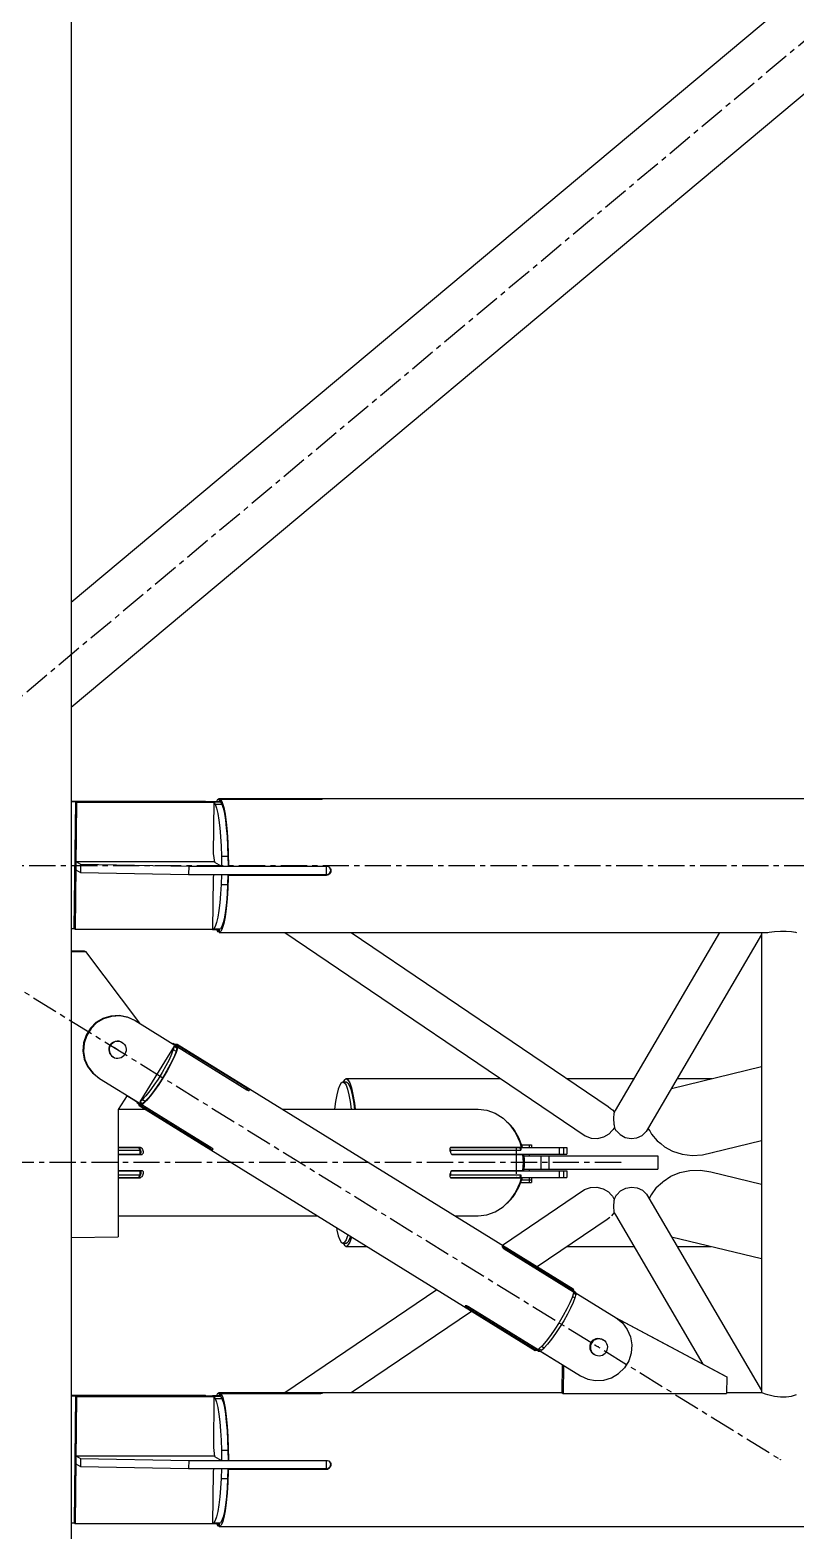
# Model space of a CAD drawing. Header units: millimetres. Extents: x 5143 to 30813, y 232 to 21408.
# Drawn here: x 23493.7 to 23725.7, y 7428.6 to 7883.3 of the extents above; entities that cross this region are included whole.
import ezdxf

# ---------------------------------------------------------------- set-up
doc = ezdxf.new("R2010")
doc.units = ezdxf.units.MM
doc.header["$LTSCALE"] = 0.25
doc.linetypes.add('CENTER', pattern=[50.8, 31.75, -6.35, 6.35, -6.35])
doc.linetypes.add('XKITLINE00', pattern=[0])

msp = doc.modelspace()

# ---------------------------------------------------------------- linework, layer by layer
at = {"color": 8, "linetype": 'CENTER'}
for p, q in [((25173.61, 9090.27), (23430, 7630.27)), ((23430, 7630.27), (24815.89, 7630.27)), ((23430, 7630.27), (23720.98, 7450.27)), ((23520.17, 7574.52), (23519.21, 7575.07)), ((23640.99, 7544.77), (23640.99, 7535.77)), ((23672.68, 7540.27), (23430, 7540.27)), ((23664.84, 7484.98), (23665.81, 7484.43))]:
    msp.add_line(p, q, dxfattribs=at)
at = {"color": 8, "linetype": 'XKITLINE00'}
for p, q in [((23506.2, 8951.04), (23506.2, 7286.23)), ((23506.2, 7709.97), (24282.83, 8360.28)), ((23506.2, 7678.19), (24301.8, 8344.39)), ((23506.2, 7649.77), (23546.82, 7649.77)), ((23506.2, 7649.61), (23547.1, 7649.61)), ((23507.48, 7649.61), (23507.06, 7611.13)), ((23507.82, 7649.42), (23507.41, 7610.94)), ((23507.48, 7649.61), (23507.82, 7649.42)), ((23507.48, 7649.61), (23551.42, 7649.61)), ((23507.82, 7649.42), (23549.42, 7649.42)), ((23546.82, 7649.77), (23547.1, 7649.61)), ((23548.96, 7649.61), (23549.08, 7649.67)), ((23549.08, 7649.67), (23551.06, 7649.67)), ((23549.08, 7649.67), (23549.08, 7649.61)), ((23549.42, 7649.48), (23549.25, 7633.92)), ((23549.42, 7649.48), (23551.4, 7649.48)), ((23549.42, 7649.48), (23549.84, 7648.79)), ((23549.84, 7648.79), (23551.82, 7648.79)), ((23549.84, 7648.79), (23550.24, 7647.63)), ((23550.53, 7650.27), (23550.23, 7649.67)), ((23550.53, 7650.27), (23551.02, 7650.57)), ((23551.02, 7650.57), (23551.05, 7650.55)), ((23551.02, 7650.57), (24815.89, 7650.57)), ((23551.05, 7650.55), (23551.04, 7649.67)), ((23551.05, 7650.55), (23580.77, 7650.55)), ((23551.06, 7649.67), (23551.06, 7649.61)), ((23551.4, 7649.48), (23551.82, 7648.79)), ((23551.43, 7650.32), (23551.42, 7649.45)), ((23551.43, 7650.32), (23581.14, 7650.32)), ((23551.43, 7650.32), (23551.51, 7650.27)), ((23551.51, 7650.27), (23551.98, 7649.35)), ((23551.82, 7648.79), (23552.22, 7647.63)), ((23551.98, 7649.35), (23552.42, 7647.86)), ((23580.77, 7650.55), (23580.76, 7650.32)), ((23580.77, 7650.55), (23581.12, 7650.55)), ((23581.12, 7650.55), (23581.46, 7650.54)), ((23581.12, 7650.55), (23581.12, 7650.32)), ((23581.14, 7650.32), (23581.48, 7650.32)), ((23581.46, 7650.54), (23581.77, 7650.52)), ((23581.48, 7650.32), (23581.78, 7650.33)), ((23581.77, 7650.52), (23582.02, 7650.5)), ((23581.78, 7650.33), (23582.03, 7650.35)), ((23582.02, 7650.5), (23582.19, 7650.47)), ((23582.03, 7650.35), (23582.2, 7650.38)), ((23582.19, 7650.47), (23582.29, 7650.44)), ((23582.2, 7650.38), (23582.29, 7650.41)), ((23582.29, 7650.44), (23582.29, 7650.41)), ((23550.24, 7647.63), (23550.61, 7646.03)), ((23550.61, 7646.03), (23550.93, 7644.02)), ((23550.93, 7644.02), (23551.21, 7641.66)), ((23552.22, 7647.63), (23552.59, 7646.03)), ((23552.42, 7647.86), (23552.83, 7645.83)), ((23552.59, 7646.03), (23552.91, 7644.02)), ((23552.83, 7645.83), (23553.17, 7643.32)), ((23552.91, 7644.02), (23553.19, 7641.66)), ((23551.21, 7641.66), (23551.44, 7639.01)), ((23553.17, 7643.32), (23553.45, 7640.42)), ((23553.19, 7641.66), (23553.42, 7639.01)), ((23553.45, 7640.42), (23553.66, 7637.22)), ((23551.44, 7639.01), (23551.6, 7636.13)), ((23551.6, 7636.13), (23551.69, 7633.11)), ((23553.42, 7639.01), (23553.58, 7636.13)), ((23553.58, 7636.13), (23553.68, 7633.11)), ((23553.66, 7637.22), (23553.79, 7633.8)), ((23507.63, 7631.42), (23507.6, 7628.93)), ((23507.63, 7631.42), (23509.01, 7630.64)), ((23507.63, 7631.42), (23549.55, 7631.42)), ((23509.01, 7630.64), (23508.98, 7628.15)), ((23509.01, 7630.64), (23541.81, 7630.01)), ((23541.81, 7630.01), (23541.78, 7627.52)), ((23541.81, 7630.01), (23551.71, 7630.01)), ((23549.25, 7633.92), (23549.57, 7631.23)), ((23549.57, 7631.23), (23551.72, 7630.01)), ((23551.69, 7633.11), (23553.68, 7633.11)), ((23551.69, 7633.11), (23551.72, 7630.01)), ((23551.72, 7630.01), (23553.7, 7630.01)), ((23553.68, 7633.11), (23553.7, 7630.01)), ((23553.7, 7630.11), (23553.83, 7630.04)), ((23553.7, 7630.01), (23583.41, 7630.01)), ((23553.79, 7633.8), (23553.83, 7630.27)), ((23553.83, 7630.27), (23553.83, 7630.04)), ((23553.83, 7630.04), (23583.54, 7630.04)), ((23583.36, 7630.04), (23583.41, 7630.01)), ((23583.41, 7630.01), (23583.38, 7627.52)), ((23583.54, 7630.04), (23583.88, 7630)), ((23583.88, 7630), (23584.2, 7629.86)), ((23507.6, 7628.93), (23508.98, 7628.15)), ((23508.98, 7628.15), (23541.78, 7627.52)), ((23541.78, 7627.52), (23551.69, 7627.52)), ((23549.17, 7626.44), (23549, 7610.88)), ((23549.35, 7627.52), (23549.17, 7626.44)), ((23551.7, 7627.52), (23551.6, 7624.49)), ((23551.69, 7627.52), (23551.7, 7627.52)), ((23551.7, 7627.52), (23553.68, 7627.52)), ((23553.68, 7627.52), (23553.58, 7624.49)), ((23553.79, 7626.75), (23553.66, 7623.33)), ((23553.67, 7627.52), (23553.68, 7627.52)), ((23553.67, 7627.44), (23583.34, 7627.44)), ((23553.67, 7627.42), (23553.79, 7627.35)), ((23553.68, 7627.52), (23583.38, 7627.52)), ((23553.79, 7627.35), (23583.5, 7627.35)), ((23553.79, 7627.35), (23553.79, 7626.75)), ((23580.88, 7627.52), (23580.88, 7627.44)), ((23583.34, 7627.44), (23583.69, 7627.49)), ((23583.34, 7627.44), (23583.5, 7627.35)), ((23583.5, 7627.35), (23583.85, 7627.4)), ((23583.69, 7627.49), (23584.01, 7627.62)), ((23583.69, 7627.49), (23583.85, 7627.4)), ((23583.85, 7627.4), (23584.18, 7627.53)), ((23584.01, 7627.62), (23584.29, 7627.84)), ((23584.11, 7629.9), (23584.32, 7629.74)), ((23584.18, 7627.53), (23584.46, 7627.75)), ((23584.2, 7629.86), (23584.48, 7629.65)), ((23584.51, 7628.12), (23584.29, 7627.84)), ((23584.32, 7629.74), (23584.53, 7629.46)), ((23584.67, 7628.02), (23584.46, 7627.75)), ((23584.48, 7629.65), (23584.69, 7629.37)), ((23584.65, 7628.44), (23584.51, 7628.12)), ((23584.53, 7629.46), (23584.65, 7629.14)), ((23584.65, 7629.14), (23584.7, 7628.79)), ((23584.7, 7628.79), (23584.65, 7628.44)), ((23584.81, 7628.35), (23584.67, 7628.02)), ((23584.69, 7629.37), (23584.82, 7629.04)), ((23584.86, 7628.7), (23584.81, 7628.35)), ((23584.82, 7629.04), (23584.86, 7628.7)), ((23551.44, 7621.61), (23551.22, 7618.95)), ((23551.6, 7624.49), (23551.44, 7621.61)), ((23551.6, 7624.49), (23553.58, 7624.49)), ((23553.42, 7621.61), (23553.2, 7618.95)), ((23553.58, 7624.49), (23553.42, 7621.61)), ((23553.66, 7623.33), (23553.45, 7620.12)), ((23550.94, 7616.58), (23550.61, 7614.57)), ((23551.22, 7618.95), (23550.94, 7616.58)), ((23552.92, 7616.58), (23552.6, 7614.57)), ((23553.17, 7617.23), (23552.83, 7614.72)), ((23553.2, 7618.95), (23552.92, 7616.58)), ((23553.45, 7620.12), (23553.17, 7617.23)), ((23549.85, 7611.78), (23549.43, 7611.08)), ((23550.25, 7612.95), (23549.85, 7611.78)), ((23550.61, 7614.57), (23550.25, 7612.95)), ((23551.83, 7611.78), (23551.41, 7611.08)), ((23552.23, 7612.95), (23551.83, 7611.78)), ((23552.42, 7612.69), (23551.98, 7611.2)), ((23552.6, 7614.57), (23552.23, 7612.95)), ((23552.83, 7614.72), (23552.42, 7612.69)), ((23506.2, 7611.13), (23507.06, 7611.13)), ((23507.06, 7611.13), (23507.41, 7610.94)), ((23507.41, 7610.94), (23549, 7610.94)), ((23549, 7610.88), (23549.43, 7611.08)), ((23549, 7610.88), (23550.98, 7610.88)), ((23549.43, 7611.08), (23551.41, 7611.08)), ((23550.23, 7610.88), (23550.53, 7610.28)), ((23550.53, 7610.28), (23550.62, 7610.23)), ((23550.62, 7610.88), (23550.62, 7610.23)), ((23550.62, 7610.23), (23550.99, 7610.23)), ((23550.98, 7610.88), (23551.41, 7611.08)), ((23551, 7610.88), (23550.99, 7610)), ((23550.99, 7610), (23551.02, 7609.97)), ((23551.02, 7609.97), (23551.51, 7610.28)), ((23551.02, 7609.97), (23717.15, 7609.97)), ((23551.98, 7611.2), (23551.51, 7610.28)), ((23570.89, 7609.97), (23661.83, 7548.3)), ((23591.02, 7609.97), (23668.83, 7557.21)), ((23702.54, 7609.97), (23670.94, 7556.01)), ((23715.28, 7609.34), (23680.33, 7549.64)), ((23715.28, 7609.97), (23715.28, 7470.61)), ((23715.37, 7609.97), (23715.41, 7609.94)), ((23715.41, 7609.94), (23715.56, 7609.95)), ((23715.56, 7609.95), (23716.37, 7609.96)), ((23715.76, 7609.97), (23715.78, 7609.95)), ((23716.37, 7609.96), (23717.13, 7609.97)), ((23717.13, 7609.97), (23717.63, 7610.08)), ((23717.63, 7610.08), (23719.22, 7610.27)), ((23719.22, 7610.27), (23720.98, 7610.37)), ((23720.98, 7610.37), (23722.74, 7610.36)), ((23722.74, 7610.36), (23724.33, 7610.25)), ((23724.33, 7610.25), (23725.59, 7610.05)), ((23725.59, 7610.05), (23725.82, 7609.97)), ((23506.2, 7604.37), (23510.16, 7604.42)), ((23506.2, 7604.13), (23510.57, 7604.18)), ((23510.16, 7604.42), (23510.57, 7604.18)), ((23510.57, 7604.18), (23526.89, 7582.47)), ((23515.92, 7584.02), (23518.28, 7584.74)), ((23516.12, 7583.9), (23518.48, 7584.63)), ((23518.28, 7584.74), (23520.73, 7584.88)), ((23518.48, 7584.63), (23520.94, 7584.77)), ((23520.73, 7584.88), (23523.15, 7584.43)), ((23520.94, 7584.77), (23523.35, 7584.31)), ((23512.03, 7581), (23510.72, 7578.89)), ((23512.24, 7580.89), (23510.93, 7578.77)), ((23512.03, 7581), (23513.79, 7582.75)), ((23512.24, 7580.89), (23514, 7582.63)), ((23513.79, 7582.75), (23515.92, 7584.02)), ((23514, 7582.63), (23516.12, 7583.9)), ((23523.15, 7584.43), (23523.35, 7584.31)), ((23523.15, 7584.43), (23525.37, 7583.4)), ((23523.35, 7584.31), (23525.58, 7583.28)), ((23525.37, 7583.4), (23525.58, 7583.28)), ((23525.58, 7583.28), (23538.43, 7575.34)), ((23509.96, 7576.53), (23509.77, 7574.06)), ((23510.72, 7578.89), (23509.96, 7576.53)), ((23510.16, 7576.41), (23509.98, 7573.94)), ((23510.93, 7578.77), (23510.16, 7576.41)), ((23517.76, 7575.41), (23517.63, 7574.92)), ((23517.99, 7575.87), (23517.76, 7575.41)), ((23518.1, 7575.81), (23517.87, 7575.35)), ((23518.29, 7576.28), (23517.99, 7575.87)), ((23517.99, 7575.87), (23518.1, 7575.81)), ((23518.4, 7576.21), (23518.1, 7575.81)), ((23518.29, 7576.28), (23518.67, 7576.61)), ((23518.4, 7576.21), (23518.78, 7576.55)), ((23518.67, 7576.61), (23519.11, 7576.87)), ((23518.78, 7576.55), (23519.22, 7576.81)), ((23519.11, 7576.87), (23519.59, 7577.04)), ((23519.22, 7576.81), (23519.7, 7576.98)), ((23519.59, 7577.04), (23520.09, 7577.11)), ((23519.7, 7576.98), (23520.2, 7577.05)), ((23520.09, 7577.11), (23520.6, 7577.08)), ((23520.2, 7577.05), (23520.71, 7577.02)), ((23520.6, 7577.08), (23521.08, 7576.95)), ((23520.71, 7577.02), (23521.19, 7576.89)), ((23521.08, 7576.95), (23521.54, 7576.73)), ((23521.19, 7576.89), (23521.65, 7576.67)), ((23521.65, 7576.67), (23522.04, 7576.36)), ((23522.04, 7576.36), (23522.38, 7575.98)), ((23522.38, 7575.98), (23522.63, 7575.55)), ((23522.63, 7575.55), (23522.79, 7575.07)), ((23537.4, 7575.52), (23526.98, 7558.65)), ((23536.89, 7576.34), (23536.86, 7576.3)), ((23536.89, 7576.34), (23537.08, 7576.38)), ((23537.08, 7576.38), (23537.24, 7576.34)), ((23537.4, 7575.52), (23537.14, 7574.47)), ((23537.24, 7576.34), (23538.08, 7575.82)), ((23537.24, 7576.34), (23537.35, 7576.23)), ((23537.35, 7576.23), (23538.19, 7575.71)), ((23537.35, 7576.23), (23537.41, 7576.05)), ((23537.41, 7576.05), (23537.37, 7575.99)), ((23537.4, 7575.52), (23538.24, 7575)), ((23537.41, 7576.05), (23538.25, 7575.53)), ((23537.91, 7576.13), (23537.82, 7575.98)), ((23537.91, 7576.13), (23538.29, 7576.16)), ((23538.08, 7575.82), (23538.19, 7575.71)), ((23538.19, 7575.71), (23538.25, 7575.53)), ((23538.44, 7575.83), (23538.21, 7575.47)), ((23538.25, 7575.53), (23538.21, 7575.47)), ((23538.29, 7576.16), (23538.44, 7575.83)), ((23538.29, 7576.16), (23658.23, 7501.97)), ((23538.44, 7575.83), (23559.43, 7562.84)), ((23509.77, 7574.06), (23510.18, 7571.62)), ((23509.98, 7573.94), (23510.38, 7571.51)), ((23510.18, 7571.62), (23511.15, 7569.36)), ((23510.38, 7571.51), (23511.36, 7569.24)), ((23517.63, 7574.92), (23517.6, 7574.41)), ((23517.6, 7574.41), (23517.66, 7573.91)), ((23517.66, 7573.91), (23517.82, 7573.43)), ((23517.74, 7574.86), (23517.71, 7574.35)), ((23517.71, 7574.35), (23517.77, 7573.85)), ((23517.87, 7575.35), (23517.74, 7574.86)), ((23517.77, 7573.85), (23517.93, 7573.37)), ((23517.82, 7573.43), (23518.07, 7572.99)), ((23517.93, 7573.37), (23518.18, 7572.93)), ((23518.07, 7572.99), (23518.4, 7572.61)), ((23518.18, 7572.93), (23518.51, 7572.55)), ((23518.4, 7572.61), (23518.8, 7572.31)), ((23518.51, 7572.55), (23518.91, 7572.24)), ((23518.8, 7572.31), (23518.91, 7572.24)), ((23518.91, 7572.24), (23519.37, 7572.02)), ((23519.37, 7572.02), (23519.85, 7571.9)), ((23519.85, 7571.9), (23520.36, 7571.87)), ((23520.36, 7571.87), (23520.86, 7571.94)), ((23520.86, 7571.94), (23521.34, 7572.1)), ((23521.34, 7572.1), (23521.77, 7572.36)), ((23521.77, 7572.36), (23522.15, 7572.7)), ((23522.46, 7573.11), (23522.15, 7572.7)), ((23522.69, 7573.56), (23522.46, 7573.11)), ((23522.82, 7574.06), (23522.69, 7573.56)), ((23522.79, 7575.07), (23522.85, 7574.56)), ((23522.85, 7574.56), (23522.82, 7574.06)), ((23535.85, 7571.4), (23534.88, 7569.52)), ((23536.69, 7570.88), (23535.72, 7569)), ((23536.62, 7573.08), (23535.85, 7571.4)), ((23537.3, 7571.99), (23536.39, 7570.12)), ((23537.14, 7574.47), (23536.62, 7573.08)), ((23537.46, 7572.56), (23536.69, 7570.88)), ((23537.14, 7574.47), (23537.98, 7573.95)), ((23537.97, 7573.6), (23537.3, 7571.99)), ((23537.98, 7573.95), (23537.46, 7572.56)), ((23538.37, 7574.87), (23537.97, 7573.6)), ((23538.24, 7575), (23537.98, 7573.95)), ((23538.43, 7575.34), (23538.23, 7575.01)), ((23538.43, 7575.3), (23538.24, 7575)), ((23538.43, 7575.3), (23538.37, 7574.87)), ((23538.43, 7575.33), (23559.33, 7562.4)), ((23538.43, 7575.3), (23559.42, 7562.31)), ((23511.15, 7569.36), (23512.64, 7567.41)), ((23511.36, 7569.24), (23512.85, 7567.29)), ((23512.64, 7567.41), (23512.85, 7567.29)), ((23512.64, 7567.41), (23514.55, 7565.87)), ((23512.85, 7567.29), (23514.76, 7565.75)), ((23533.75, 7567.54), (23532.52, 7565.55)), ((23534.59, 7567.02), (23533.36, 7565.03)), ((23534.88, 7569.52), (23533.75, 7567.54)), ((23535.28, 7568.08), (23534.04, 7565.99)), ((23535.72, 7569), (23534.59, 7567.02)), ((23536.39, 7570.12), (23535.28, 7568.08)), ((23687.97, 7562.7), (23715.28, 7569.34)), ((23514.55, 7565.87), (23514.76, 7565.75)), ((23514.76, 7565.75), (23527.61, 7557.81)), ((23530.01, 7561.93), (23528.84, 7560.48)), ((23531.25, 7563.65), (23530.01, 7561.93)), ((23531.4, 7562.03), (23530.13, 7560.37)), ((23532.09, 7563.13), (23530.85, 7561.41)), ((23532.52, 7565.55), (23531.25, 7563.65)), ((23532.72, 7563.94), (23531.4, 7562.03)), ((23533.36, 7565.03), (23532.09, 7563.13)), ((23534.04, 7565.99), (23532.72, 7563.94)), ((23559.43, 7562.84), (23559.21, 7562.48)), ((23559.33, 7562.4), (23559.32, 7562.38)), ((23559.66, 7562.7), (23559.42, 7562.32)), ((23559.42, 7562.31), (23559.64, 7562.19)), ((23559.43, 7562.84), (23559.66, 7562.7)), ((23559.64, 7562.19), (23559.85, 7562.12)), ((23559.66, 7562.7), (23559.86, 7562.56)), ((23559.85, 7562.12), (23560.01, 7562.09)), ((23559.86, 7562.56), (23560.04, 7562.43)), ((23560.01, 7562.09), (23560.13, 7562.12)), ((23560.04, 7562.43), (23560.13, 7562.35)), ((23560.13, 7562.35), (23560.15, 7562.31)), ((23560.17, 7562.19), (23560.13, 7562.12)), ((23560.15, 7562.31), (23560.17, 7562.19)), ((23587.09, 7562.47), (23586.67, 7560.8)), ((23587.54, 7563.69), (23587.09, 7562.47)), ((23588.01, 7564.43), (23587.54, 7563.69)), ((23588.01, 7564.43), (23588.49, 7564.67)), ((23588.49, 7564.67), (23588.97, 7564.43)), ((23588.49, 7564.67), (23589.48, 7564.67)), ((23588.93, 7565.36), (23588.54, 7564.67)), ((23588.93, 7565.36), (23589.48, 7565.67)), ((23588.97, 7564.43), (23589.44, 7563.69)), ((23589.44, 7563.69), (23589.89, 7562.47)), ((23589.48, 7565.67), (23590.03, 7565.36)), ((23589.48, 7565.67), (23636.21, 7565.67)), ((23589.48, 7564.67), (23589.96, 7564.43)), ((23589.89, 7562.47), (23590.31, 7560.8)), ((23589.96, 7564.43), (23590.43, 7563.69)), ((23590.03, 7565.36), (23590.56, 7564.43)), ((23590.43, 7563.69), (23590.88, 7562.47)), ((23590.56, 7564.43), (23591.07, 7562.91)), ((23590.88, 7562.47), (23591.3, 7560.8)), ((23591.07, 7562.91), (23591.54, 7560.82)), ((23656.27, 7565.67), (23676.68, 7565.67)), ((23689.72, 7565.67), (23700.2, 7565.67)), ((23523.12, 7560.58), (23520.48, 7556.29)), ((23523.1, 7560.54), (23526.02, 7558.74)), ((23523.11, 7560.55), (23526.01, 7558.76)), ((23526.04, 7558.77), (23525.99, 7558.68)), ((23525.99, 7558.68), (23526.05, 7558.5)), ((23526.05, 7558.5), (23526.16, 7558.39)), ((23526.16, 7558.39), (23527, 7557.87)), ((23526.16, 7558.39), (23526.31, 7558.35)), ((23526.31, 7558.35), (23526.51, 7558.39)), ((23526.31, 7558.35), (23527.15, 7557.83)), ((23526.55, 7558.46), (23526.51, 7558.39)), ((23526.51, 7558.39), (23527.35, 7557.87)), ((23526.74, 7558.03), (23526.64, 7557.86)), ((23526.64, 7557.86), (23526.79, 7557.53)), ((23526.79, 7557.53), (23527.16, 7557.56)), ((23526.79, 7557.53), (23646.72, 7483.33)), ((23526.98, 7558.65), (23527.82, 7559.36)), ((23526.98, 7558.65), (23527.82, 7558.13)), ((23527, 7557.87), (23527.15, 7557.83)), ((23527.15, 7557.83), (23527.35, 7557.87)), ((23527.39, 7557.94), (23527.16, 7557.56)), ((23527.16, 7557.56), (23548.15, 7544.57)), ((23527.39, 7557.94), (23527.35, 7557.87)), ((23527.51, 7557.86), (23548.51, 7544.88)), ((23527.81, 7558.13), (23527.61, 7557.81)), ((23527.82, 7558.13), (23527.64, 7557.83)), ((23527.64, 7557.83), (23528.01, 7558.08)), ((23527.64, 7557.83), (23548.63, 7544.84)), ((23528.84, 7560.48), (23527.82, 7559.36)), ((23527.82, 7559.36), (23528.66, 7558.84)), ((23527.82, 7558.13), (23528.66, 7558.84)), ((23528.01, 7558.08), (23528.98, 7559.03)), ((23529.68, 7559.96), (23528.66, 7558.84)), ((23530.13, 7560.37), (23528.98, 7559.03)), ((23530.85, 7561.41), (23529.68, 7559.96)), ((23586.28, 7558.72), (23585.97, 7556.42)), ((23586.67, 7560.8), (23586.28, 7558.72)), ((23590.31, 7560.8), (23590.69, 7558.72)), ((23590.69, 7558.72), (23591.01, 7556.42)), ((23591.3, 7560.8), (23591.68, 7558.72)), ((23591.54, 7560.82), (23591.96, 7558.24)), ((23591.68, 7558.72), (23592, 7556.42)), ((23591.96, 7558.24), (23592.17, 7556.42)), ((23668.68, 7557.26), (23668.83, 7557.21)), ((23668.83, 7557.21), (23669.58, 7556.67)), ((23520.48, 7556.29), (23520.48, 7517.72)), ((23520.56, 7556.42), (23528.57, 7556.42)), ((23570.2, 7556.42), (23629.41, 7556.42)), ((23629.41, 7556.42), (23632.08, 7556.11)), ((23632.08, 7556.11), (23634.65, 7555.2)), ((23634.65, 7555.2), (23637.01, 7553.7)), ((23637.01, 7553.7), (23639.09, 7551.69)), ((23638.02, 7552.73), (23638.53, 7552.33)), ((23669.58, 7556.67), (23670.17, 7556.25)), ((23670.17, 7556.25), (23670.7, 7555.47)), ((23670.52, 7555.04), (23670.43, 7553.78)), ((23670.43, 7553.78), (23670.46, 7553.58)), ((23670.46, 7553.58), (23670.57, 7551.84)), ((23670.74, 7555.64), (23670.51, 7555.14)), ((23670.51, 7555.14), (23670.52, 7555.04)), ((23670.94, 7556.01), (23670.74, 7555.64)), ((23670.74, 7555.64), (23670.77, 7555.59)), ((23670.94, 7556.01), (23671.1, 7556.16)), ((23638.53, 7552.33), (23639.01, 7551.77)), ((23639.09, 7551.69), (23640.79, 7549.25)), ((23639.15, 7551.6), (23640.36, 7550.19)), ((23640.36, 7550.19), (23641.8, 7547.67)), ((23640.79, 7549.25), (23642.05, 7546.46)), ((23661.83, 7548.3), (23663.65, 7547.68)), ((23667.49, 7548.01), (23669.13, 7548.93)), ((23669.97, 7549.83), (23669.13, 7548.93)), ((23669.97, 7549.83), (23670.38, 7550.24)), ((23670.73, 7550.9), (23670.38, 7550.24)), ((23670.57, 7551.84), (23670.64, 7551.54)), ((23670.64, 7551.54), (23670.75, 7550.72)), ((23670.75, 7550.72), (23671.18, 7549.96)), ((23671.18, 7549.96), (23671.32, 7549.83)), ((23671.32, 7549.83), (23672.44, 7548.72)), ((23672.44, 7548.72), (23674.02, 7547.89)), ((23677.51, 7547.76), (23679.09, 7548.48)), ((23679.09, 7548.48), (23680.33, 7549.64)), ((23680.88, 7550.58), (23681.4, 7549.83)), ((23681.4, 7549.83), (23681.92, 7548.84)), ((23681.92, 7548.84), (23683.69, 7546.8)), ((23520.48, 7544.87), (23527.11, 7544.87)), ((23520.48, 7544.77), (23526.64, 7544.77)), ((23520.48, 7543.97), (23527.03, 7543.97)), ((23526.37, 7544.87), (23526.55, 7544.83)), ((23526.55, 7544.83), (23527.29, 7544.83)), ((23526.55, 7544.83), (23526.63, 7544.77)), ((23526.64, 7544.77), (23526.73, 7544.7)), ((23526.64, 7544.77), (23527.03, 7543.97)), ((23526.73, 7544.7), (23526.91, 7544.5)), ((23526.91, 7544.5), (23527.07, 7544.23)), ((23527.03, 7543.97), (23527.03, 7542.77)), ((23527.07, 7544.23), (23527.19, 7543.93)), ((23527.11, 7544.87), (23527.29, 7544.83)), ((23527.19, 7543.93), (23527.27, 7543.62)), ((23527.27, 7543.62), (23527.3, 7543.32)), ((23527.29, 7544.83), (23527.47, 7544.7)), ((23527.47, 7544.7), (23527.65, 7544.5)), ((23527.65, 7544.5), (23527.81, 7544.23)), ((23527.81, 7544.23), (23527.93, 7543.93)), ((23527.93, 7543.93), (23528.01, 7543.62)), ((23528.01, 7543.62), (23528.03, 7543.43)), ((23548.38, 7544.95), (23548.15, 7544.57)), ((23548.15, 7544.57), (23548.38, 7544.44)), ((23548.63, 7544.84), (23548.38, 7544.44)), ((23548.38, 7544.44), (23548.6, 7544.32)), ((23548.51, 7544.88), (23548.53, 7544.9)), ((23548.6, 7544.32), (23548.8, 7544.22)), ((23548.63, 7544.84), (23548.84, 7544.69)), ((23548.8, 7544.22), (23548.92, 7544.18)), ((23548.84, 7544.69), (23549, 7544.54)), ((23548.92, 7544.18), (23548.95, 7544.17)), ((23548.95, 7544.17), (23549.07, 7544.21)), ((23549, 7544.54), (23549.1, 7544.41)), ((23549.12, 7544.29), (23549.07, 7544.21)), ((23549.1, 7544.41), (23549.12, 7544.29)), ((23620.87, 7544.5), (23620.85, 7544.23)), ((23620.85, 7544.23), (23620.88, 7543.93)), ((23620.95, 7544.7), (23620.87, 7544.5)), ((23620.88, 7544.5), (23621.13, 7543.97)), ((23620.88, 7543.93), (23620.96, 7543.62)), ((23621.06, 7544.83), (23620.95, 7544.7)), ((23620.96, 7543.62), (23621.04, 7543.43)), ((23621.01, 7544.77), (23656.28, 7544.77)), ((23621.06, 7544.83), (23621.22, 7544.87)), ((23621.13, 7543.97), (23642.38, 7543.97)), ((23621.13, 7543.97), (23621.13, 7543.16)), ((23621.22, 7544.87), (23642.46, 7544.87)), ((23636.4, 7544.87), (23636.4, 7544.77)), ((23638.55, 7544.87), (23638.55, 7544.77)), ((23641.5, 7547.67), (23641.8, 7547.67)), ((23641.8, 7547.67), (23642.79, 7544.87)), ((23641.98, 7544.77), (23642.38, 7543.97)), ((23642.05, 7546.46), (23642.46, 7544.87)), ((23642.38, 7544.77), (23642.38, 7543.97)), ((23642.46, 7544.87), (23642.79, 7544.87)), ((23642.54, 7545.57), (23645.58, 7545.57)), ((23644.89, 7545.57), (23644.89, 7544.77)), ((23645.58, 7545.57), (23645.58, 7544.77)), ((23653.95, 7544.77), (23653.95, 7542.77)), ((23655.29, 7544.77), (23655.29, 7542.77)), ((23656.28, 7544.77), (23656.28, 7542.77)), ((23663.65, 7547.68), (23665.6, 7547.58)), ((23665.6, 7547.58), (23667.49, 7548.01)), ((23674.02, 7547.89), (23675.77, 7547.56)), ((23675.77, 7547.56), (23677.51, 7547.76)), ((23683.69, 7546.8), (23684.73, 7546.02)), ((23684.73, 7546.02), (23685.84, 7545.05)), ((23685.84, 7545.05), (23688.35, 7543.67)), ((23688.35, 7543.67), (23691.2, 7542.78)), ((23700.37, 7543.3), (23715.28, 7546.93)), ((23520.48, 7542.77), (23527.03, 7542.77)), ((23520.48, 7542.67), (23527.55, 7542.67)), ((23526.84, 7542.67), (23527, 7542.72)), ((23527, 7542.72), (23527.14, 7542.85)), ((23527, 7542.72), (23527.71, 7542.72)), ((23527.25, 7543.05), (23527.14, 7542.85)), ((23527.3, 7543.26), (23527.25, 7543.05)), ((23527.3, 7543.32), (23527.3, 7543.26)), ((23527.55, 7542.67), (23527.71, 7542.72)), ((23527.71, 7542.72), (23527.85, 7542.85)), ((23527.96, 7543.05), (23527.85, 7542.85)), ((23528.03, 7543.32), (23527.96, 7543.05)), ((23528.03, 7543.43), (23528.03, 7543.32)), ((23621.04, 7543.43), (23621.07, 7543.32)), ((23621.07, 7543.32), (23621.18, 7543.05)), ((23621.18, 7543.05), (23621.32, 7542.85)), ((23621.32, 7542.85), (23621.48, 7542.72)), ((23621.42, 7542.77), (23656.28, 7542.77)), ((23621.48, 7542.72), (23621.65, 7542.67)), ((23621.65, 7542.67), (23642.9, 7542.67)), ((23637.04, 7542.77), (23637.04, 7542.67)), ((23642.9, 7542.67), (23643.1, 7540.27)), ((23642.9, 7542.67), (23643.23, 7542.67)), ((23643.1, 7540.27), (23642.9, 7537.87)), ((23643, 7541.48), (23643.34, 7541.48)), ((23643, 7539.07), (23643.34, 7539.07)), ((23643.34, 7539.07), (23643.22, 7537.87)), ((23643.23, 7542.67), (23643.34, 7541.48)), ((23643.27, 7542.27), (23645.75, 7542.27)), ((23643.34, 7541.48), (23643.38, 7540.27)), ((23643.38, 7540.27), (23643.34, 7539.07)), ((23644.93, 7542.77), (23644.93, 7542.27)), ((23645.75, 7542.27), (23683.84, 7542.27)), ((23648.47, 7542.27), (23648.47, 7538.27)), ((23650.9, 7542.27), (23650.9, 7538.27)), ((23683.84, 7542.27), (23683.84, 7538.27)), ((23691.2, 7542.78), (23694.26, 7542.41)), ((23694.26, 7542.41), (23697.37, 7542.59)), ((23697.37, 7542.59), (23700.37, 7543.3)), ((23700.37, 7543.3), (23700.46, 7543.34)), ((23520.48, 7537.87), (23527.55, 7537.87)), ((23520.48, 7537.77), (23527.03, 7537.77)), ((23520.48, 7536.58), (23527.03, 7536.58)), ((23520.48, 7535.77), (23526.64, 7535.77)), ((23520.48, 7535.67), (23527.11, 7535.67)), ((23526.37, 7535.67), (23526.55, 7535.72)), ((23526.55, 7535.72), (23526.63, 7535.77)), ((23526.55, 7535.72), (23527.29, 7535.72)), ((23527.03, 7536.58), (23526.64, 7535.77)), ((23526.64, 7535.78), (23526.73, 7535.85)), ((23526.91, 7536.05), (23526.73, 7535.85)), ((23526.84, 7537.87), (23527, 7537.83)), ((23527.07, 7536.32), (23526.91, 7536.05)), ((23527, 7537.83), (23527.71, 7537.83)), ((23527, 7537.83), (23527.14, 7537.7)), ((23527.03, 7537.77), (23527.03, 7536.58)), ((23527.19, 7536.62), (23527.07, 7536.32)), ((23527.11, 7535.67), (23527.29, 7535.72)), ((23527.14, 7537.7), (23527.25, 7537.5)), ((23527.27, 7536.93), (23527.19, 7536.62)), ((23527.25, 7537.5), (23527.3, 7537.29)), ((23527.3, 7537.23), (23527.27, 7536.93)), ((23527.29, 7535.72), (23527.47, 7535.85)), ((23527.3, 7537.29), (23527.3, 7537.23)), ((23527.65, 7536.05), (23527.47, 7535.85)), ((23527.55, 7537.87), (23527.71, 7537.83)), ((23527.81, 7536.32), (23527.65, 7536.05)), ((23527.71, 7537.83), (23527.85, 7537.7)), ((23527.93, 7536.62), (23527.81, 7536.32)), ((23527.85, 7537.7), (23527.96, 7537.5)), ((23528.01, 7536.93), (23527.93, 7536.62)), ((23527.96, 7537.5), (23528.03, 7537.23)), ((23528.03, 7537.12), (23528.01, 7536.93)), ((23528.03, 7537.23), (23528.03, 7537.12)), ((23620.88, 7536.62), (23620.85, 7536.32)), ((23620.85, 7536.32), (23620.87, 7536.05)), ((23620.87, 7536.05), (23620.95, 7535.85)), ((23620.96, 7536.93), (23620.88, 7536.62)), ((23621.13, 7536.58), (23620.88, 7536.05)), ((23620.95, 7535.85), (23621.06, 7535.72)), ((23621.04, 7537.12), (23620.96, 7536.93)), ((23621.01, 7535.77), (23641.98, 7535.77)), ((23621.07, 7537.23), (23621.04, 7537.12)), ((23621.06, 7535.72), (23621.22, 7535.67)), ((23621.18, 7537.5), (23621.07, 7537.23)), ((23621.13, 7537.39), (23621.13, 7536.58)), ((23621.13, 7536.58), (23642.38, 7536.58)), ((23621.32, 7537.7), (23621.18, 7537.5)), ((23621.22, 7535.67), (23642.46, 7535.67)), ((23621.32, 7537.7), (23621.48, 7537.83)), ((23621.42, 7537.77), (23656.28, 7537.77)), ((23621.48, 7537.83), (23621.65, 7537.87)), ((23621.65, 7537.87), (23642.9, 7537.87)), ((23636.4, 7535.77), (23636.4, 7535.67)), ((23637.04, 7537.87), (23637.04, 7537.77)), ((23638.55, 7535.77), (23638.55, 7535.67)), ((23642.79, 7535.67), (23641.8, 7532.88)), ((23642.38, 7536.58), (23641.98, 7535.77)), ((23641.98, 7535.77), (23655.29, 7535.77)), ((23642.46, 7535.67), (23642.05, 7534.09)), ((23642.38, 7536.58), (23642.38, 7535.77)), ((23642.46, 7535.67), (23642.79, 7535.67)), ((23642.54, 7534.97), (23645.58, 7534.97)), ((23642.54, 7534.97), (23645.58, 7534.97)), ((23642.9, 7537.87), (23643.22, 7537.87)), ((23643.26, 7538.27), (23683.84, 7538.27)), ((23644.89, 7535.77), (23644.89, 7534.97)), ((23644.89, 7534.97), (23644.89, 7534.17)), ((23644.93, 7538.27), (23644.93, 7537.77)), ((23645.58, 7535.77), (23645.58, 7534.97)), ((23645.58, 7534.97), (23645.58, 7534.17)), ((23653.95, 7537.77), (23653.95, 7535.77)), ((23655.29, 7537.77), (23655.29, 7535.77)), ((23655.29, 7535.77), (23656.28, 7535.77)), ((23656.28, 7537.77), (23656.28, 7535.77)), ((23685.46, 7534.54), (23685.25, 7534.31)), ((23685.46, 7534.54), (23687.81, 7536.11)), ((23687.81, 7536.11), (23690.57, 7537.22)), ((23690.57, 7537.22), (23693.61, 7537.83)), ((23693.61, 7537.83), (23696.77, 7537.9)), ((23696.77, 7537.9), (23699.9, 7537.42)), ((23699.9, 7537.42), (23715.28, 7533.68)), ((23636.78, 7515.24), (23661.63, 7532.09)), ((23640.79, 7531.3), (23639.09, 7528.85)), ((23640.36, 7530.36), (23639.15, 7528.94)), ((23641.8, 7532.88), (23640.36, 7530.36)), ((23642.05, 7534.09), (23640.79, 7531.3)), ((23641.5, 7532.88), (23641.8, 7532.88)), ((23642.26, 7534.17), (23645.58, 7534.17)), ((23661.63, 7532.09), (23663.47, 7532.68)), ((23663.47, 7532.68), (23665.43, 7532.76)), ((23665.43, 7532.76), (23667.32, 7532.3)), ((23667.32, 7532.3), (23668.95, 7531.36)), ((23668.95, 7531.36), (23669.73, 7530.51)), ((23669.73, 7530.51), (23670.19, 7530.05)), ((23670.19, 7530.05), (23670.66, 7529.1)), ((23671.3, 7530.4), (23670.7, 7529.35)), ((23671.3, 7530.4), (23671.42, 7530.51)), ((23671.42, 7530.51), (23672.57, 7531.64)), ((23672.57, 7531.64), (23674.15, 7532.46)), ((23674.15, 7532.46), (23675.9, 7532.79)), ((23675.9, 7532.79), (23677.64, 7532.58)), ((23677.64, 7532.58), (23679.21, 7531.86)), ((23679.21, 7531.86), (23680.45, 7530.7)), ((23680.45, 7530.7), (23715.28, 7471.21)), ((23681.85, 7530.52), (23681.21, 7529.4)), ((23683.38, 7532.66), (23681.85, 7530.52)), ((23683.38, 7532.66), (23685.25, 7534.31)), ((23634.65, 7525.35), (23637.01, 7526.85)), ((23637.01, 7526.85), (23639.09, 7528.85)), ((23638.02, 7527.82), (23638.53, 7528.22)), ((23639.01, 7528.78), (23638.53, 7528.22)), ((23670.47, 7526.95), (23670.43, 7526.76)), ((23670.43, 7526.76), (23670.52, 7525.5)), ((23670.58, 7528.7), (23670.47, 7526.95)), ((23670.52, 7525.5), (23670.52, 7525.4)), ((23670.52, 7525.4), (23670.67, 7525.06)), ((23670.65, 7528.99), (23670.58, 7528.7)), ((23670.7, 7529.35), (23670.65, 7528.99)), ((23520.48, 7524.12), (23580.78, 7524.12)), ((23622.41, 7524.12), (23629.41, 7524.12)), ((23629.41, 7524.12), (23632.08, 7524.44)), ((23632.08, 7524.44), (23634.65, 7525.35)), ((23647.28, 7508.74), (23668.51, 7523.14)), ((23668.51, 7523.14), (23669.33, 7523.71)), ((23670.63, 7525.14), (23669.88, 7524.08)), ((23670.67, 7525.06), (23671.03, 7524.38)), ((23671.03, 7524.38), (23697.49, 7479.19)), ((23506.2, 7517.57), (23520.48, 7517.72)), ((23586.52, 7520.58), (23586.67, 7519.75)), ((23586.67, 7519.75), (23587.09, 7518.08)), ((23587.09, 7518.08), (23587.54, 7516.86)), ((23587.54, 7516.86), (23588.01, 7516.12)), ((23589.44, 7516.86), (23588.97, 7516.12)), ((23589.89, 7518.08), (23589.44, 7516.86)), ((23589.98, 7518.44), (23589.89, 7518.08)), ((23590.43, 7516.86), (23589.96, 7516.12)), ((23590.82, 7517.92), (23590.43, 7516.86)), ((23591.07, 7517.64), (23590.56, 7516.12)), ((23591.09, 7517.75), (23591.07, 7517.64)), ((23688.02, 7517.78), (23715.28, 7511.15)), ((23588.01, 7516.12), (23588.49, 7515.87)), ((23588.49, 7515.87), (23588.97, 7516.12)), ((23588.49, 7515.87), (23589.48, 7515.87)), ((23588.54, 7515.87), (23588.93, 7515.19)), ((23588.93, 7515.19), (23589.48, 7514.87)), ((23589.48, 7515.87), (23589.96, 7516.12)), ((23589.48, 7514.87), (23590.03, 7515.19)), ((23589.48, 7514.87), (23595.74, 7514.87)), ((23590.56, 7516.12), (23590.03, 7515.19)), ((23636.74, 7514.93), (23636.7, 7514.86)), ((23636.7, 7514.86), (23636.72, 7514.74)), ((23636.72, 7514.74), (23636.81, 7514.58)), ((23636.74, 7514.93), (23636.77, 7514.94)), ((23636.77, 7514.94), (23636.83, 7514.92)), ((23636.81, 7514.58), (23636.96, 7514.42)), ((23636.83, 7514.92), (23636.98, 7514.86)), ((23637.17, 7514.75), (23636.96, 7514.42)), ((23636.96, 7514.42), (23637.15, 7514.25)), ((23636.98, 7514.86), (23637.17, 7514.75)), ((23637.38, 7514.63), (23637.15, 7514.25)), ((23637.15, 7514.25), (23637.37, 7514.09)), ((23637.17, 7514.25), (23637.16, 7514.24)), ((23637.17, 7514.75), (23637.38, 7514.63)), ((23637.17, 7514.25), (23637.28, 7514.18)), ((23637.28, 7514.18), (23637.27, 7514.16)), ((23637.28, 7514.18), (23658.27, 7501.2)), ((23637.37, 7514.09), (23658.36, 7501.11)), ((23637.38, 7514.63), (23658.38, 7501.64)), ((23656.3, 7514.87), (23676.6, 7514.87)), ((23689.72, 7514.87), (23699.95, 7514.87)), ((23570.92, 7470.57), (23616.92, 7501.77)), ((23657.91, 7499.4), (23657.24, 7497.79)), ((23658.31, 7500.68), (23657.91, 7499.4)), ((23658.01, 7499.71), (23658.76, 7499.24)), ((23658.38, 7501.64), (23658.15, 7501.27)), ((23658.19, 7501.33), (23658.15, 7501.27)), ((23658.19, 7501.33), (23659.03, 7500.81)), ((23658.23, 7501.97), (23658.38, 7501.64)), ((23658.76, 7499.24), (23658.24, 7497.85)), ((23658.25, 7501.44), (23658.97, 7501)), ((23658.27, 7501.2), (23658.26, 7501.17)), ((23658.27, 7501.47), (23658.86, 7501.11)), ((23658.27, 7501.2), (23658.37, 7501.14)), ((23658.36, 7501.11), (23658.31, 7500.68)), ((23658.32, 7500.72), (23659.02, 7500.29)), ((23658.37, 7501.14), (23658.35, 7501.12)), ((23658.37, 7501.14), (23671.22, 7493.2)), ((23659.02, 7500.29), (23658.76, 7499.24)), ((23658.86, 7501.11), (23658.97, 7501)), ((23658.97, 7501), (23659.03, 7500.81)), ((23659.03, 7500.81), (23658.99, 7500.76)), ((23591, 7470.57), (23627.42, 7495.28)), ((23625.6, 7496.87), (23625.55, 7496.8)), ((23625.55, 7496.8), (23625.55, 7496.77)), ((23625.55, 7496.77), (23625.6, 7496.72)), ((23625.6, 7496.87), (23625.72, 7496.91)), ((23625.6, 7496.72), (23625.72, 7496.62)), ((23625.72, 7496.91), (23625.89, 7496.9)), ((23625.72, 7496.62), (23625.89, 7496.49)), ((23625.89, 7496.9), (23626.11, 7496.84)), ((23626.11, 7496.84), (23625.89, 7496.49)), ((23625.89, 7496.49), (23626.1, 7496.35)), ((23626.35, 7496.75), (23626.1, 7496.35)), ((23626.1, 7496.35), (23647.1, 7483.37)), ((23626.11, 7496.84), (23626.35, 7496.75)), ((23626.35, 7496.75), (23626.58, 7496.62)), ((23626.36, 7496.74), (23626.35, 7496.72)), ((23626.35, 7496.72), (23626.46, 7496.66)), ((23626.46, 7496.66), (23626.48, 7496.68)), ((23626.46, 7496.66), (23647.45, 7483.67)), ((23626.58, 7496.62), (23647.58, 7483.63)), ((23655.22, 7493.89), (23653.98, 7491.8)), ((23656.33, 7495.92), (23655.22, 7493.89)), ((23656.5, 7494.29), (23655.37, 7492.31)), ((23657.24, 7497.79), (23656.33, 7495.92)), ((23657.47, 7496.17), (23656.5, 7494.29)), ((23658.24, 7497.85), (23657.47, 7496.17)), ((23652.66, 7489.75), (23651.34, 7487.84)), ((23653.98, 7491.8), (23652.66, 7489.75)), ((23654.14, 7490.32), (23652.87, 7488.42)), ((23655.37, 7492.31), (23654.14, 7490.32)), ((23670.67, 7493.53), (23704.34, 7475.55)), ((23670.84, 7493.43), (23704.75, 7475.32)), ((23671.22, 7493.2), (23673.13, 7491.66)), ((23673.13, 7491.66), (23674.62, 7489.7)), ((23674.62, 7489.7), (23675.59, 7487.44)), ((23647.95, 7483.89), (23648.92, 7484.83)), ((23648.68, 7484.6), (23649.44, 7484.13)), ((23650.07, 7486.17), (23648.92, 7484.83)), ((23650.46, 7485.25), (23649.44, 7484.13)), ((23651.34, 7487.84), (23650.07, 7486.17)), ((23651.62, 7486.7), (23650.46, 7485.25)), ((23652.87, 7488.42), (23651.62, 7486.7)), ((23663.27, 7484.83), (23663.23, 7484.32)), ((23663.4, 7485.32), (23663.27, 7484.83)), ((23663.38, 7484.77), (23663.34, 7484.26)), ((23663.38, 7484.77), (23663.34, 7484.26)), ((23663.51, 7485.26), (23663.38, 7484.77)), ((23663.51, 7485.26), (23663.38, 7484.77)), ((23663.62, 7485.78), (23663.4, 7485.32)), ((23663.49, 7484.71), (23663.45, 7484.2)), ((23663.62, 7485.2), (23663.49, 7484.71)), ((23663.73, 7485.72), (23663.51, 7485.26)), ((23663.73, 7485.72), (23663.51, 7485.26)), ((23663.93, 7486.19), (23663.62, 7485.78)), ((23663.62, 7485.78), (23663.73, 7485.72)), ((23663.84, 7485.66), (23663.62, 7485.2)), ((23664.04, 7486.12), (23663.73, 7485.72)), ((23664.04, 7486.12), (23663.73, 7485.72)), ((23663.73, 7485.72), (23663.84, 7485.66)), ((23664.15, 7486.06), (23663.84, 7485.66)), ((23663.93, 7486.19), (23664.31, 7486.53)), ((23664.04, 7486.12), (23664.42, 7486.46)), ((23664.04, 7486.12), (23664.42, 7486.46)), ((23664.15, 7486.06), (23664.53, 7486.4)), ((23664.31, 7486.53), (23664.75, 7486.78)), ((23664.42, 7486.46), (23664.86, 7486.72)), ((23664.42, 7486.46), (23664.86, 7486.72)), ((23664.53, 7486.4), (23664.97, 7486.66)), ((23664.75, 7486.78), (23665.23, 7486.95)), ((23664.86, 7486.72), (23665.34, 7486.89)), ((23664.86, 7486.72), (23665.34, 7486.89)), ((23664.97, 7486.66), (23665.45, 7486.83)), ((23665.23, 7486.95), (23665.73, 7487.02)), ((23665.34, 7486.89), (23665.84, 7486.96)), ((23665.34, 7486.89), (23665.84, 7486.96)), ((23665.45, 7486.83), (23665.95, 7486.9)), ((23665.73, 7487.02), (23666.23, 7486.99)), ((23665.84, 7486.96), (23666.34, 7486.93)), ((23665.84, 7486.96), (23666.34, 7486.93)), ((23665.95, 7486.9), (23666.45, 7486.87)), ((23666.23, 7486.99), (23666.72, 7486.86)), ((23666.34, 7486.93), (23666.83, 7486.8)), ((23666.34, 7486.93), (23666.83, 7486.8)), ((23666.45, 7486.87), (23666.94, 7486.74)), ((23666.72, 7486.86), (23667.17, 7486.64)), ((23666.83, 7486.8), (23667.28, 7486.58)), ((23666.83, 7486.8), (23667.28, 7486.58)), ((23666.94, 7486.74), (23667.39, 7486.52)), ((23667.39, 7486.52), (23667.79, 7486.21)), ((23667.79, 7486.21), (23668.12, 7485.83)), ((23668.12, 7485.83), (23668.37, 7485.4)), ((23668.37, 7485.4), (23668.54, 7484.92)), ((23668.54, 7484.92), (23668.6, 7484.41)), ((23675.59, 7487.44), (23676, 7485.01)), ((23676, 7485.01), (23675.81, 7482.54)), ((23646.72, 7483.33), (23647.1, 7483.37)), ((23647.33, 7483.74), (23647.1, 7483.37)), ((23647.19, 7483.52), (23647.77, 7483.16)), ((23647.22, 7483.56), (23647.93, 7483.12)), ((23647.33, 7483.74), (23647.29, 7483.67)), ((23647.29, 7483.67), (23648.13, 7483.15)), ((23647.45, 7483.67), (23647.48, 7483.69)), ((23647.45, 7483.67), (23647.55, 7483.61)), ((23647.56, 7483.64), (23647.55, 7483.61)), ((23647.55, 7483.61), (23660.4, 7475.67)), ((23647.58, 7483.63), (23647.95, 7483.89)), ((23647.77, 7483.16), (23647.93, 7483.12)), ((23647.9, 7483.85), (23648.6, 7483.41)), ((23647.93, 7483.12), (23648.13, 7483.15)), ((23648.17, 7483.23), (23648.13, 7483.15)), ((23648.15, 7483.2), (23654.85, 7479.06)), ((23648.15, 7483.19), (23654.85, 7479.05)), ((23648.6, 7483.41), (23649.44, 7484.13)), ((23663.23, 7484.32), (23663.3, 7483.82)), ((23663.3, 7483.82), (23663.46, 7483.34)), ((23663.34, 7484.26), (23663.41, 7483.76)), ((23663.34, 7484.26), (23663.41, 7483.76)), ((23663.41, 7483.76), (23663.57, 7483.28)), ((23663.41, 7483.76), (23663.57, 7483.28)), ((23663.45, 7484.2), (23663.52, 7483.7)), ((23663.46, 7483.34), (23663.71, 7482.9)), ((23663.52, 7483.7), (23663.68, 7483.22)), ((23663.57, 7483.28), (23663.82, 7482.84)), ((23663.57, 7483.28), (23663.82, 7482.84)), ((23663.68, 7483.22), (23663.93, 7482.78)), ((23663.71, 7482.9), (23664.04, 7482.52)), ((23663.82, 7482.84), (23664.15, 7482.46)), ((23663.82, 7482.84), (23664.15, 7482.46)), ((23663.93, 7482.78), (23664.26, 7482.4)), ((23664.04, 7482.52), (23664.44, 7482.22)), ((23664.15, 7482.46), (23664.55, 7482.16)), ((23664.15, 7482.46), (23664.55, 7482.16)), ((23664.26, 7482.4), (23664.66, 7482.09)), ((23664.44, 7482.22), (23664.55, 7482.16)), ((23664.55, 7482.16), (23664.66, 7482.09)), ((23664.66, 7482.09), (23665.11, 7481.87)), ((23665.11, 7481.87), (23665.6, 7481.75)), ((23665.6, 7481.75), (23666.1, 7481.72)), ((23666.1, 7481.72), (23666.6, 7481.79)), ((23666.6, 7481.79), (23667.08, 7481.95)), ((23667.08, 7481.95), (23667.52, 7482.21)), ((23667.52, 7482.21), (23667.9, 7482.55)), ((23668.21, 7482.96), (23667.9, 7482.55)), ((23668.43, 7483.41), (23668.21, 7482.96)), ((23668.57, 7483.9), (23668.43, 7483.41)), ((23668.6, 7484.41), (23668.57, 7483.9)), ((23675.04, 7480.18), (23673.74, 7478.06)), ((23675.81, 7482.54), (23675.04, 7480.18)), ((23654.86, 7479.09), (23654.76, 7470.56)), ((23655.27, 7478.84), (23655.18, 7470.33)), ((23660.4, 7475.67), (23662.62, 7474.64)), ((23669.85, 7475.05), (23671.97, 7476.32)), ((23671.97, 7476.32), (23673.74, 7478.06)), ((23704.34, 7475.55), (23704.34, 7475.54)), ((23704.34, 7475.55), (23704.75, 7475.32)), ((23662.62, 7474.64), (23665.04, 7474.18)), ((23665.04, 7474.18), (23667.49, 7474.32)), ((23667.49, 7474.32), (23669.85, 7475.05)), ((23704.75, 7475.32), (23704.7, 7470.33)), ((23506.2, 7469.77), (23546.83, 7469.77)), ((23506.2, 7469.61), (23547.1, 7469.61)), ((23507.48, 7469.61), (23507.07, 7431.13)), ((23507.83, 7469.42), (23507.41, 7430.94)), ((23507.48, 7469.61), (23507.83, 7469.42)), ((23507.48, 7469.61), (23551.42, 7469.61)), ((23507.83, 7469.42), (23549.43, 7469.42)), ((23546.83, 7469.77), (23547.1, 7469.61)), ((23548.97, 7469.61), (23549.08, 7469.67)), ((23549.08, 7469.67), (23551.06, 7469.67)), ((23549.08, 7469.67), (23549.08, 7469.61)), ((23549.43, 7469.48), (23549.26, 7453.92)), ((23549.43, 7469.48), (23551.41, 7469.48)), ((23549.43, 7469.48), (23549.84, 7468.79)), ((23549.84, 7468.79), (23551.83, 7468.79)), ((23549.84, 7468.79), (23550.24, 7467.63)), ((23550.54, 7470.27), (23550.24, 7469.67)), ((23550.24, 7467.63), (23550.61, 7466.03)), ((23550.54, 7470.27), (23551.03, 7470.57)), ((23551.03, 7470.57), (23551.06, 7470.55)), ((23551.03, 7470.57), (23654.75, 7470.57)), ((23551.06, 7470.55), (23551.05, 7469.67)), ((23551.06, 7470.55), (23580.77, 7470.55)), ((23551.06, 7469.67), (23551.06, 7469.61)), ((23551.41, 7469.48), (23551.83, 7468.79)), ((23551.43, 7470.32), (23551.42, 7469.45)), ((23551.43, 7470.32), (23581.14, 7470.32)), ((23551.43, 7470.32), (23551.51, 7470.27)), ((23551.51, 7470.27), (23551.99, 7469.35)), ((23551.83, 7468.79), (23552.22, 7467.63)), ((23551.99, 7469.35), (23552.43, 7467.86)), ((23552.22, 7467.63), (23552.59, 7466.03)), ((23552.43, 7467.86), (23552.83, 7465.83)), ((23580.77, 7470.55), (23581.13, 7470.55)), ((23580.77, 7470.55), (23580.77, 7470.32)), ((23581.13, 7470.55), (23581.12, 7470.32)), ((23581.13, 7470.55), (23581.47, 7470.54)), ((23581.14, 7470.32), (23581.48, 7470.32)), ((23581.47, 7470.54), (23581.77, 7470.52)), ((23581.48, 7470.32), (23581.79, 7470.33)), ((23581.77, 7470.52), (23582.02, 7470.5)), ((23581.79, 7470.33), (23582.04, 7470.35)), ((23582.02, 7470.5), (23582.2, 7470.47)), ((23582.04, 7470.35), (23582.21, 7470.38)), ((23582.2, 7470.47), (23582.3, 7470.44)), ((23582.21, 7470.38), (23582.3, 7470.41)), ((23582.3, 7470.44), (23582.3, 7470.41)), ((23654.76, 7470.56), (23655.18, 7470.33)), ((23655.18, 7470.33), (23704.7, 7470.33)), ((23704.7, 7470.57), (23715.44, 7470.57)), ((23715.28, 7470.61), (23715.42, 7470.6)), ((23715.28, 7470.61), (23715.41, 7470.61)), ((23715.41, 7470.61), (23715.56, 7470.45)), ((23715.56, 7470.45), (23716.37, 7470.17)), ((23716.37, 7470.17), (23717.13, 7470.03)), ((23717.13, 7470.03), (23717.63, 7469.84)), ((23717.63, 7469.84), (23719.22, 7469.48)), ((23719.22, 7469.48), (23720.98, 7469.31)), ((23720.98, 7469.31), (23722.74, 7469.32)), ((23722.74, 7469.32), (23724.33, 7469.52)), ((23724.33, 7469.52), (23725.59, 7469.89)), ((23725.59, 7469.89), (23725.82, 7470.03)), ((23550.61, 7466.03), (23550.94, 7464.02)), ((23550.94, 7464.02), (23551.21, 7461.66)), ((23552.59, 7466.03), (23552.92, 7464.02)), ((23552.83, 7465.83), (23553.17, 7463.32)), ((23552.92, 7464.02), (23553.19, 7461.66)), ((23553.17, 7463.32), (23553.45, 7460.42)), ((23551.21, 7461.66), (23551.44, 7459.01)), ((23551.44, 7459.01), (23551.6, 7456.13)), ((23553.19, 7461.66), (23553.42, 7459.01)), ((23553.42, 7459.01), (23553.58, 7456.13)), ((23553.45, 7460.42), (23553.66, 7457.22)), ((23553.66, 7457.22), (23553.78, 7453.8)), ((23549.26, 7453.92), (23549.58, 7451.23)), ((23551.6, 7456.13), (23551.69, 7453.11)), ((23551.69, 7453.11), (23553.67, 7453.11)), ((23551.69, 7453.11), (23551.72, 7450.01)), ((23553.58, 7456.13), (23553.67, 7453.11)), ((23553.67, 7453.11), (23553.7, 7450.01)), ((23553.78, 7453.8), (23553.83, 7450.27)), ((23507.63, 7451.42), (23507.61, 7448.93)), ((23507.61, 7448.93), (23508.98, 7448.15)), ((23507.63, 7451.42), (23509.01, 7450.64)), ((23507.63, 7451.42), (23549.55, 7451.42)), ((23509.01, 7450.64), (23508.98, 7448.15)), ((23508.98, 7448.15), (23541.78, 7447.52)), ((23509.01, 7450.64), (23541.81, 7450.01)), ((23541.81, 7450.01), (23541.78, 7447.52)), ((23541.81, 7450.01), (23551.71, 7450.01)), ((23549.58, 7451.23), (23551.72, 7450.01)), ((23551.72, 7450.01), (23553.7, 7450.01)), ((23553.7, 7450.11), (23553.82, 7450.04)), ((23553.7, 7450.01), (23583.41, 7450.01)), ((23553.83, 7450.27), (23553.82, 7450.04)), ((23553.82, 7450.04), (23583.54, 7450.04)), ((23583.36, 7450.04), (23583.41, 7450.01)), ((23583.41, 7450.01), (23583.38, 7447.52)), ((23583.54, 7450.04), (23583.88, 7450)), ((23583.88, 7450), (23584.2, 7449.86)), ((23584.11, 7449.9), (23584.32, 7449.74)), ((23584.2, 7449.86), (23584.48, 7449.65)), ((23584.51, 7448.12), (23584.29, 7447.84)), ((23584.32, 7449.74), (23584.53, 7449.46)), ((23584.48, 7449.65), (23584.69, 7449.37)), ((23584.65, 7448.44), (23584.51, 7448.12)), ((23584.53, 7449.46), (23584.66, 7449.14)), ((23584.7, 7448.79), (23584.65, 7448.44)), ((23584.66, 7449.14), (23584.7, 7448.79)), ((23584.81, 7448.35), (23584.67, 7448.02)), ((23584.69, 7449.37), (23584.82, 7449.04)), ((23584.86, 7448.7), (23584.81, 7448.35)), ((23584.82, 7449.04), (23584.86, 7448.7)), ((23541.78, 7447.52), (23551.69, 7447.52)), ((23549.18, 7446.44), (23549.01, 7430.88)), ((23549.35, 7447.52), (23549.18, 7446.44)), ((23551.6, 7444.49), (23551.44, 7441.61)), ((23551.69, 7447.52), (23551.6, 7444.49)), ((23551.6, 7444.49), (23553.58, 7444.49)), ((23551.69, 7447.52), (23551.69, 7447.52)), ((23551.69, 7447.52), (23553.68, 7447.52)), ((23553.58, 7444.49), (23553.42, 7441.61)), ((23553.68, 7447.52), (23553.58, 7444.49)), ((23553.78, 7446.75), (23553.66, 7443.33)), ((23553.67, 7447.52), (23553.68, 7447.52)), ((23553.67, 7447.44), (23583.34, 7447.44)), ((23553.67, 7447.42), (23553.79, 7447.35)), ((23553.68, 7447.52), (23583.38, 7447.52)), ((23553.79, 7447.35), (23553.78, 7446.75)), ((23553.79, 7447.35), (23583.51, 7447.35)), ((23580.88, 7447.52), (23580.88, 7447.44)), ((23583.34, 7447.44), (23583.69, 7447.49)), ((23583.34, 7447.44), (23583.51, 7447.35)), ((23583.51, 7447.35), (23583.85, 7447.4)), ((23583.69, 7447.49), (23584.01, 7447.62)), ((23583.69, 7447.49), (23583.85, 7447.4)), ((23583.85, 7447.4), (23584.18, 7447.53)), ((23584.01, 7447.62), (23584.29, 7447.84)), ((23584.18, 7447.53), (23584.46, 7447.75)), ((23584.67, 7448.02), (23584.46, 7447.75)), ((23551.44, 7441.61), (23551.22, 7438.95)), ((23553.45, 7440.12), (23553.17, 7437.23)), ((23553.42, 7441.61), (23553.2, 7438.95)), ((23553.66, 7443.33), (23553.45, 7440.12)), ((23550.62, 7434.57), (23550.25, 7432.95)), ((23550.94, 7436.58), (23550.62, 7434.57)), ((23551.22, 7438.95), (23550.94, 7436.58)), ((23552.6, 7434.57), (23552.23, 7432.95)), ((23552.83, 7434.72), (23552.43, 7432.69)), ((23552.92, 7436.58), (23552.6, 7434.57)), ((23553.17, 7437.23), (23552.83, 7434.72)), ((23553.2, 7438.95), (23552.92, 7436.58)), ((23506.2, 7431.13), (23507.07, 7431.13)), ((23507.07, 7431.13), (23507.41, 7430.94)), ((23507.41, 7430.94), (23549.01, 7430.94)), ((23549.01, 7430.88), (23549.44, 7431.08)), ((23549.01, 7430.88), (23550.99, 7430.88)), ((23549.85, 7431.78), (23549.44, 7431.08)), ((23549.44, 7431.08), (23551.42, 7431.08)), ((23550.25, 7432.95), (23549.85, 7431.78)), ((23550.24, 7430.88), (23550.54, 7430.28)), ((23550.54, 7430.28), (23550.62, 7430.23)), ((23550.63, 7430.88), (23550.62, 7430.23)), ((23550.62, 7430.23), (23551, 7430.23)), ((23550.99, 7430.88), (23551.42, 7431.08)), ((23551.01, 7430.88), (23551, 7430)), ((23551, 7430), (23551.03, 7429.97)), ((23551.03, 7429.97), (23551.51, 7430.28)), ((23551.03, 7429.97), (24815.89, 7429.97)), ((23551.84, 7431.78), (23551.42, 7431.08)), ((23551.99, 7431.2), (23551.51, 7430.28)), ((23552.23, 7432.95), (23551.84, 7431.78)), ((23552.43, 7432.69), (23551.99, 7431.2))]:
    msp.add_line(p, q, dxfattribs=at)
for centre in [(23519.21, 7575.07), (23520.17, 7574.52), (23640.99, 7544.77), (23672.68, 7540.27), (23640.99, 7535.77), (23664.84, 7484.98), (23665.81, 7484.43), (23720.98, 7450.27)]:
    msp.add_circle(centre, 0.05, dxfattribs=at)

doc.saveas('drawing.dxf')
